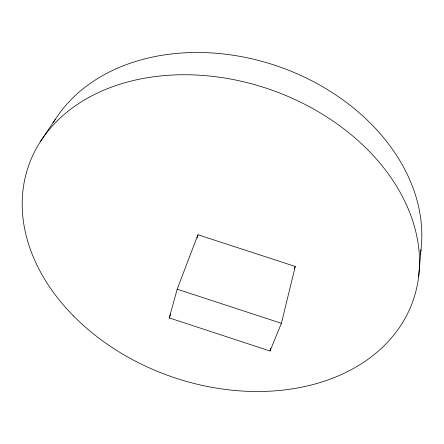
<?xml version="1.0" encoding="UTF-8"?>
<svg xmlns="http://www.w3.org/2000/svg" width="444" height="444" viewBox="0 0 444 444"><rect width="100%" height="100%" fill="white"/><g stroke="black" fill="none" stroke-linecap="round" stroke-linejoin="round"><path stroke-width="0.67" d="M418.67 276.451L420.99 249.639M281.407 323.321L295.249 266.461L197.952 234.748L177.184 289.188L169.264 317.91L270.035 350.999L281.407 323.321L177.184 289.188M270.035 350.999L270.701 348.318M197.019 238.067L197.952 234.748M169.264 317.91L170.724 314.052M294.477 268.387L295.249 266.461M40.276 141.786L55.261 119.447M53.175 122.833A197.075 150.838 19.4 0 1 279.032 66.683A197.075 150.838 19.4 0 1 420.734 251.609M420.551 252.919A197.075 150.838 19.4 0 1 420.351 254.223M73.643 316.095A203.718 151.82 19.4 0 0 409.984 308.469A203.718 151.82 19.4 0 0 178.943 74.797A203.718 151.82 19.4 0 0 73.643 316.095"/></g></svg>
